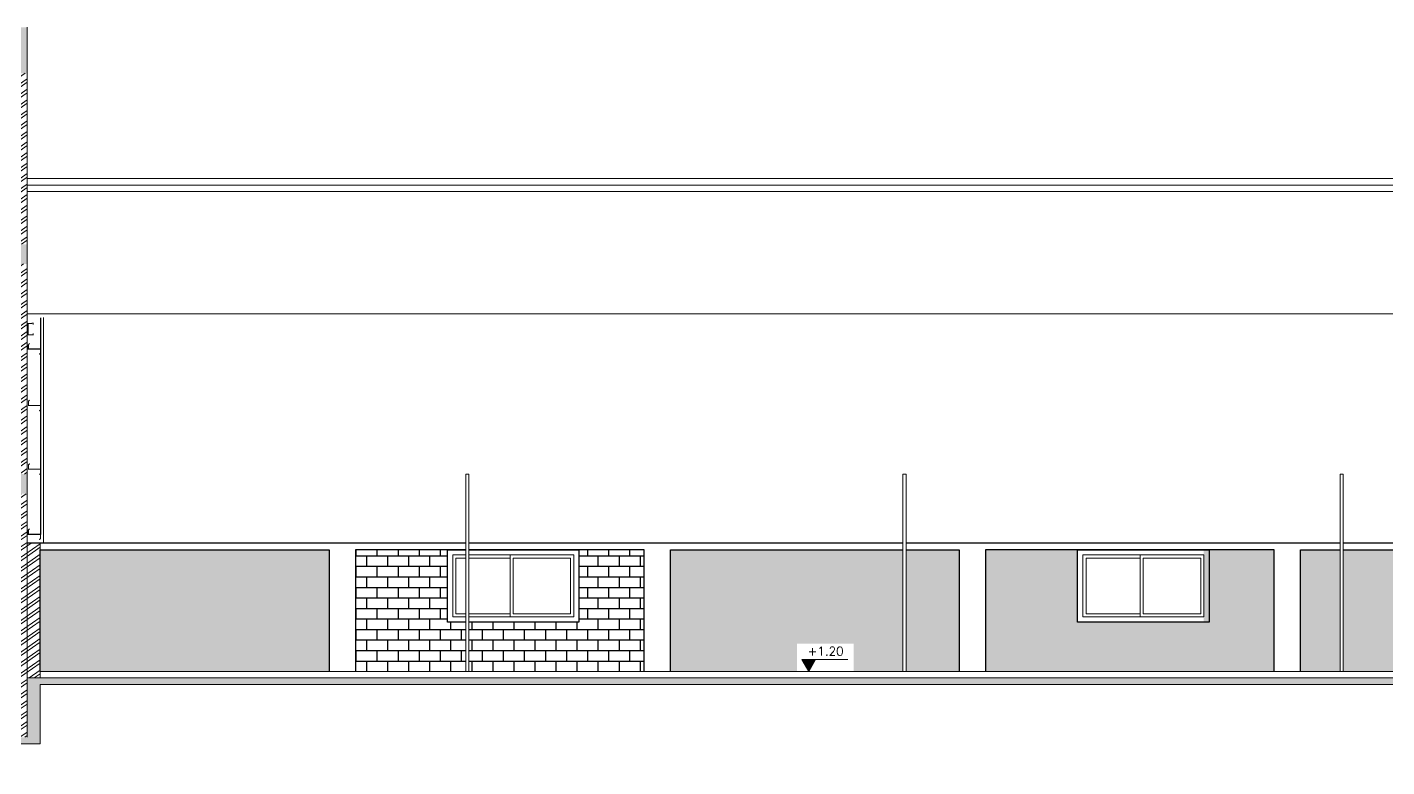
# Model space of a CAD drawing. Header units: millimetres. Extents: x -401 to 2889, y -234 to 146.
# Drawn here: x -24.59 to -3.92, y -149.61 to -138.36 of the extents above; entities that cross this region are included whole.
import ezdxf

# ---------------------------------------------------------------- set-up
doc = ezdxf.new("R2010")
doc.units = ezdxf.units.MM
doc.header["$LTSCALE"] = 3
doc.header["$MEASUREMENT"] = 0
doc.linetypes.add('CONTINU', pattern=[0])
doc.layers.get('0').update_dxf_attribs({"color": 3, "lineweight": 9})
for name, color, linetype, lineweight in [('Drw - Arch - Glass (0.15)', 142, 'CONTINU', 15), ('FIXTURES', 251, 'Continuous', 5), ('HATCH', 253, 'Continuous', 0), ('hatch 2', 251, 'Continuous', 0), ('LEVELS', 7, 'Continuous', 5), ('PROJECTION LINE', 15, 'Continuous', 18), ('text', 7, 'Continuous', 0)]:
    doc.layers.add(name, color=color, linetype=linetype, lineweight=lineweight)
doc.layers.add('LAYER0', color=7, linetype='Continuous', true_color=0x0a0000)
doc.styles.add('SIMPLEX8', font='simplex.shx', dxfattribs={"height": 8})
pattern_1 = [(50, (18.60287, 0), (0.21517805, -0.01882564), [0.0225, -0.2475]), (355, (18.60287, 0), (-0.0416254, 0.22565764), [0.018, -0.198]), (100.45144, (18.6208, -0.00157), (0.17355265, 0.206832), [0.01912206, -0.21034263]), (46.1842, (18.60287, 0.06), (0.3201724, -0.0496558), [0.03375, -0.37125]), (96.63564, (18.62955, 0.05586), (0.2803986, 0.2922356), [0.0286831, -0.3155141]), (351.18416, (18.60287, 0.06), (0.2803986, 0.2922356), [0.027, -0.297]), (21, (18.63287, 0.045), (0.17907212, -0.12078567), [0.0225, -0.2475]), (326, (18.63287, 0.045), (0.0729946, 0.217545), [0.018, -0.198]), (71.45144, (18.6478, 0.03493), (0.2520667, 0.09675935), [0.01912206, -0.21034263]), (37.5, (18.60287, 0), (0.003647957, 0.099868156), [0, -0.1956, 0, -0.201, 0, -0.19875]), (7.5, (18.60287, 0), (0.07892086, 0.11832351), [0, -0.1146, 0, -0.1911, 0, -0.07575]), (327.5, (18.53597, 0), (0.16014673, -0.00676646), [0, -0.075, 0, -0.234, 0, -0.3105]), (317.5, (18.50597, 0), (0.17495585, 0.0300315), [0, -0.0975, 0, -0.1554, 0, -0.2205])]

# ---------------------------------------------------------------- blocks, each defined once
blk = doc.blocks.new('PURLIN1_BB')
at = {"layer": 'LAYER0'}
for points in [[(-8, 100), (-8, -100), (8, -100), (8, 100)], [(8, 100), (8, 85), (67, 85), (67, 100)], [(67, 100), (57, 89), (78, 68), (89, 79)], [(-78, -68), (-89, -79), (-68, -100), (-57, -89)], [(-68, -85), (-68, -100), (-8, -100), (-8, -85)]]:
    blk.add_hatch(color=0, dxfattribs=at).paths.add_polyline_path(points)
at = {"layer": 'LAYER0', "color": 0, "linetype": 'Continuous', "const_width": 1, "flags": 128}
for points in [[(-8, 100), (-8, -100), (8, -100), (8, 100)], [(8, 100), (8, 85), (67, 85), (67, 100)], [(67, 100), (57, 89), (78, 68), (89, 79)], [(-78, -68), (-89, -79), (-68, -100), (-57, -89)], [(-68, -85), (-68, -100), (-8, -100), (-8, -85)]]:
    blk.add_lwpolyline(points, close=True, dxfattribs=at)
blk = doc.blocks.new('A$C57CB0C9B')
at = {"layer": 'LEVELS'}
h = blk.add_hatch(color=256, dxfattribs=at)
h.dxf.hatch_style = 1
h.paths.add_polyline_path([(0.207, 0.179), (0, 0.179), (0.103, 0)])
blk.add_line((0.207, 0.179), (0.699, 0.179), dxfattribs=at)
blk.add_lwpolyline([(0, 0.179), (0.103, 0), (0.207, 0.179)], close=True, dxfattribs=at)

msp = doc.modelspace()

# ---------------------------------------------------------------- hatches: boundary and pattern name
at = {"layer": 'Defpoints'}
h = msp.add_hatch(dxfattribs=at)
h.set_pattern_fill('AR-B816', color=251, scale=0.02, style=0)
h.set_pattern_definition([(0, (-139.19116, 1e-13), (0, 0.16), []), (90, (-139.19116, 1e-13), (-0.16, 0.16), [0.16, -0.16])])
h.paths.add_polyline_path([(-10.023, -148.158), (-5.633, -148.158), (-5.633, -146.308), (-6.704, -146.308), (-6.704, -147.408), (-8.627, -147.408), (-8.627, -146.308), (-10.023, -146.308)])
h.paths.add_polyline_path([(-24.393, -148.158), (-20.003, -148.158), (-20.003, -146.308), (-24.393, -146.308)])
h.paths.add_polyline_path([(-11.279, -148.158), (-11.279, -146.308), (-14.813, -146.308), (-14.813, -148.158), (-12.887, -148.158), (-12.887, -147.735), (-12.025, -147.735), (-12.025, -148.158)])
h.paths.add_polyline_path([(-11.229, -146.308), (-11.229, -148.158), (-10.423, -148.158), (-10.423, -146.308)])
h.paths.add_polyline_path([(-4.633, -148.158), (-4.633, -146.308), (-5.233, -146.308), (-5.233, -148.158)])
h.paths.add_polyline_path([(12.407, -147.408), (12.407, -148.158), (14.907, -148.158), (14.907, -146.308), (13.418, -146.308), (13.418, -147.408)])
h.paths.add_polyline_path([(-2.133, -148.158), (-2.133, -146.308), (-4.583, -146.308), (-4.583, -148.158)])
at = {"layer": 'Defpoints', "true_color": 0x636466}
h = msp.add_hatch(dxfattribs=at)
h.set_pattern_fill('AR-B816', color=251, scale=0.02, style=0)
h.set_pattern_definition([(0, (-185.35002, 0.8), (0, 0.16), []), (90, (-185.35002, 0.8), (-0.16, 0.16), [0.16, -0.16])])
h.paths.add_polyline_path([(-17.876, -147.408), (-17.876, -148.158), (-15.213, -148.158), (-15.213, -146.308), (-16.204, -146.308), (-16.204, -147.408)])
h.paths.add_polyline_path([(-17.926, -148.158), (-17.926, -147.408), (-18.204, -147.408), (-18.204, -146.308), (-19.603, -146.308), (-19.603, -148.158)])
at = {"layer": 'hatch 2', "linetype": 'Continuous', "ltscale": 0.01, "true_color": 0x636466}
h = msp.add_hatch(dxfattribs=at)
h.set_pattern_fill('AR-CONC', color=251, scale=0.03)
h.set_pattern_definition(pattern_1)
h.paths.add_polyline_path([(-24.593, -138.363), (-24.793, -138.363), (-24.793, -138.763), (-31.093, -138.763), (-31.093, -138.363), (-31.293, -138.363), (-31.293, -139.063), (-24.593, -139.063)])
h.paths.add_polyline_path([(-24.593, -141.663), (-26.693, -141.663), (-26.693, -141.563), (-26.893, -141.563), (-26.893, -141.722), (-27.193, -141.722), (-27.193, -141.881), (-27.493, -141.881), (-27.493, -142.04), (-27.793, -142.04), (-27.793, -142.199), (-28.093, -142.199), (-28.093, -142.357), (-28.393, -142.357), (-28.393, -142.516), (-28.693, -142.516), (-28.693, -142.675), (-28.993, -142.675), (-28.993, -142.834), (-29.293, -142.834), (-29.293, -142.993), (-29.593, -142.993), (-29.593, -143.152), (-29.893, -143.152), (-29.893, -143.311), (-31.193, -143.311), (-31.193, -143.811), (-31.093, -143.811), (-31.093, -143.511), (-29.843, -143.511), (-26.921, -141.963), (-24.593, -141.963)])
h.paths.add_polyline_path([(-24.593, -145.158), (-26.393, -145.158), (-26.393, -145.058), (-26.593, -145.058), (-26.593, -145.225), (-26.893, -145.225), (-26.893, -145.392), (-27.193, -145.392), (-27.193, -145.558), (-27.493, -145.558), (-27.493, -145.725), (-27.793, -145.725), (-27.793, -145.892), (-28.093, -145.892), (-28.093, -146.058), (-28.393, -146.058), (-28.393, -146.225), (-28.693, -146.225), (-28.693, -146.392), (-28.993, -146.392), (-28.993, -146.558), (-29.293, -146.558), (-29.293, -146.725), (-29.593, -146.725), (-29.593, -146.892), (-29.893, -146.892), (-29.893, -147.058), (-31.293, -147.058), (-31.293, -147.558), (-31.093, -147.558), (-31.093, -147.258), (-29.841, -147.258), (-26.601, -145.458), (-24.593, -145.458)])
at = {"layer": 'hatch 2'}
h = msp.add_hatch(dxfattribs=at)
h.set_pattern_fill('ANSI32', color=256, scale=0.35, angle=170)
h.set_pattern_definition([(215, (18.60287, 0), (0.07528191, -0.10751371), []), (215, (18.54194, 0.01074), (0.07528191, -0.10751371), [])])
h.paths.add_polyline_path([(-31.093, -147.558), (-31.293, -147.558), (-31.293, -149.158), (-31.093, -149.158)])
h.paths.add_polyline_path([(-24.593, -139.063), (-24.793, -139.063), (-24.793, -141.663), (-24.593, -141.663)])
h.paths.add_polyline_path([(-24.593, -141.963), (-24.793, -141.963), (-24.793, -145.158), (-24.593, -145.158)])
h.paths.add_polyline_path([(-24.593, -145.458), (-24.743, -145.458), (-24.743, -149.158), (-24.593, -149.158)])
h.paths.add_polyline_path([(-24.393, -146.208), (-24.593, -146.208), (-24.593, -148.258), (-24.393, -148.258)])
h.paths.add_polyline_path([(-31.293, -139.216), (-31.093, -139.216), (-31.093, -139.063), (-31.293, -139.063)])
h.paths.add_polyline_path([(-31.293, -141.963), (-31.093, -141.963), (-31.093, -141.563), (-31.293, -141.563)])
h.paths.add_polyline_path([(-31.293, -145.458), (-31.093, -145.458), (-31.093, -145.058), (-31.293, -145.058)])
at = {"layer": 'hatch 2', "linetype": 'Continuous', "ltscale": 0.01, "true_color": 0x636466}
h = msp.add_hatch(dxfattribs=at)
h.set_pattern_fill('AR-CONC', color=251, scale=0.03)
h.set_pattern_definition([(50, (-588.26966, -213.84588), (0.215178055, -0.01882564), [0.0225, -0.2475]), (355, (-588.26966, -213.84588), (-0.0416254, 0.22565764), [0.018, -0.198]), (100.451444, (-588.25173, -213.84745), (0.173552654, 0.206832), [0.01912206, -0.21034263]), (46.1842, (-588.26966, -213.78588), (0.3201724, -0.04965578), [0.03375, -0.37125]), (96.635635, (-588.24298, -213.79), (0.28039858, 0.29223558), [0.0286831, -0.31551413]), (351.184164, (-588.26966, -213.78588), (0.28039858, 0.29223558), [0.027, -0.297]), (21, (-588.23966, -213.80088), (0.179072116, -0.120785667), [0.0225, -0.2475]), (326, (-588.23966, -213.80088), (0.0729946, 0.21754501), [0.018, -0.198]), (71.451445, (-588.22474, -213.81094), (0.25206671, 0.096759346), [0.01912206, -0.21034263]), (37.5, (-588.26966, -213.84588), (0.003647957, 0.099868156), [0, -0.1956, 0, -0.201, 0, -0.19875]), (7.5, (-588.26966, -213.84588), (0.078920861, 0.118323514), [0, -0.1146, 0, -0.1911, 0, -0.07575]), (327.5, (-588.33656, -213.84588), (0.160146731, -0.006766462), [0, -0.075, 0, -0.234, 0, -0.3105]), (317.5, (-588.36656, -213.84588), (0.17495585, 0.030031495), [0, -0.0975, 0, -0.1554, 0, -0.2205])])
h.paths.add_polyline_path([(-24.593, -148.258), (-24.593, -149.258), (-24.393, -149.258), (-24.393, -148.358), (15.207, -148.358), (15.207, -149.358), (15.407, -149.358), (15.407, -148.258)])
h = msp.add_hatch(dxfattribs=at)
h.set_pattern_fill('AR-CONC', color=251, scale=0.03)
h.set_pattern_definition(pattern_1)
h.paths.add_polyline_path([(-24.393, -149.258), (-24.393, -149.158), (-31.293, -149.158), (-31.293, -149.608), (-31.093, -149.608), (-31.093, -149.258)])

# ---------------------------------------------------------------- linework, layer by layer
at = {"color": 3, "linetype": 'Continuous', "ltscale": 0.01}
for p, q in [((-24.593, -149.158), (-24.593, -138.363)), ((-17.926, -145.158), (-17.926, -148.158)), ((-17.926, -145.158), (-17.876, -145.158)), ((-17.876, -145.158), (-17.876, -148.158)), ((-11.279, -145.158), (-11.279, -148.158)), ((-11.279, -145.158), (-11.229, -145.158)), ((-11.229, -145.158), (-11.229, -148.158)), ((-4.633, -145.158), (-4.633, -148.158)), ((-4.633, -145.158), (-4.583, -145.158)), ((-4.583, -145.158), (-4.583, -148.158)), ((-24.393, -146.208), (-24.393, -148.258)), ((-24.593, -148.258), (15.407, -148.258)), ((-24.393, -148.358), (15.207, -148.358)), ((-24.393, -148.358), (-24.393, -149.258)), ((-31.093, -149.258), (-24.393, -149.258))]:
    msp.add_line(p, q, dxfattribs=at)
at = {"color": 1, "linetype": 'Continuous', "ltscale": 0.01}
for p, q in [((-24.343, -146.208), (-24.343, -142.779)), ((-24.393, -146.208), (-24.343, -146.208))]:
    msp.add_line(p, q, dxfattribs=at)
at = {"layer": 'Defpoints', "color": 251, "true_color": 0x636466}
for p, q in [((-17.926, -146.208), (-24.593, -146.208)), ((-11.279, -146.208), (-17.876, -146.208)), ((-4.633, -146.208), (-11.229, -146.208)), ((-2.133, -146.208), (-4.583, -146.208))]:
    msp.add_line(p, q, dxfattribs=at)
for points in [[(-24.393, -148.158), (-24.393, -146.308), (-20.003, -146.308), (-20.003, -148.158)], [(-17.926, -146.308), (-19.603, -146.308), (-19.603, -148.158)], [(-17.926, -147.408), (-18.204, -147.408), (-18.204, -146.308), (-17.926, -146.308)], [(-15.213, -148.158), (-15.213, -146.308), (-17.876, -146.308)], [(-17.876, -146.308), (-16.204, -146.308), (-16.204, -147.408), (-17.876, -147.408)], [(-14.813, -148.158), (-14.813, -146.308), (-11.279, -146.308)], [(-11.229, -146.308), (-10.423, -146.308), (-10.423, -148.158)], [(-5.633, -148.158), (-5.633, -146.308), (-10.023, -146.308), (-10.023, -148.158)], [(-5.233, -148.158), (-5.233, -146.308), (-4.633, -146.308)], [(-4.583, -146.308), (-2.133, -146.308)]]:
    msp.add_lwpolyline(points, dxfattribs=at)
msp.add_lwpolyline([(-8.624, -146.308), (-6.624, -146.308), (-6.624, -147.408), (-8.624, -147.408)], close=True, dxfattribs=at)
at = {"layer": 'Drw - Arch - Glass (0.15)'}
for points in [[(-17.926, -147.328), (-18.122, -147.328), (-18.122, -146.388), (-17.926, -146.388)], [(-17.926, -147.328), (-18.122, -147.328), (-18.122, -146.388), (-17.926, -146.388)], [(-17.926, -147.281), (-18.075, -147.281), (-18.075, -146.436), (-17.926, -146.436)], [(-17.876, -146.388), (-16.284, -146.388), (-16.284, -147.328), (-17.876, -147.328)], [(-17.876, -146.388), (-17.252, -146.388), (-17.252, -147.328), (-17.876, -147.328)], [(-17.876, -146.436), (-17.252, -146.436)], [(-7.672, -147.281), (-8.495, -147.281), (-8.495, -146.436), (-7.672, -146.436)], [(-17.252, -147.281), (-17.876, -147.281)]]:
    msp.add_lwpolyline(points, dxfattribs=at)
for points in [[(-16.284, -146.388), (-17.252, -146.388), (-17.252, -147.328), (-16.284, -147.328)], [(-16.331, -146.436), (-17.204, -146.436), (-17.204, -147.281), (-16.331, -147.281)], [(-8.542, -146.388), (-6.704, -146.388), (-6.704, -147.328), (-8.542, -147.328)], [(-8.542, -146.388), (-7.672, -146.388), (-7.672, -147.328), (-8.542, -147.328)], [(-6.751, -146.436), (-7.624, -146.436), (-7.624, -147.281), (-6.751, -147.281)]]:
    msp.add_lwpolyline(points, close=True, dxfattribs=at)
at = {"layer": 'FIXTURES'}
for p, q in [((15.559, -140.663), (-24.593, -140.663)), ((15.559, -140.763), (-24.593, -140.763)), ((15.489, -140.863), (-24.593, -140.863))]:
    msp.add_line(p, q, dxfattribs=at)
at = {"layer": 'HATCH', "color": 251}
msp.add_line((15.407, -142.721), (-24.593, -142.721), dxfattribs=at)
at = {"layer": 'LAYER0', "color": 1, "linetype": 'Continuous'}
msp.add_line((-24.384, -146.074), (-24.383, -142.783), dxfattribs=at)
at = {"layer": 'LAYER0', "color": 1, "linetype": 'Continuous', "const_width": 0.0158, "flags": 128}
msp.add_lwpolyline([(-24.5, -143.019), (-24.5, -143.041), (-24.576, -143.041), (-24.576, -142.87), (-24.5, -142.864), (-24.5, -142.888)], dxfattribs=at)
msp.add_lwpolyline([(-24.5, -143.019), (-24.5, -143.041), (-24.576, -143.041), (-24.576, -142.87), (-24.5, -142.864), (-24.5, -142.888)], dxfattribs=at)
at = {"layer": 'LAYER0', "color": 4, "linetype": 'Continuous', "const_width": 0.00198, "flags": 128}
msp.add_lwpolyline([(-24.383, -143.049), (-24.583, -143.049), (-24.383, -143.249)], close=True, dxfattribs=at)
msp.add_lwpolyline([(-24.383, -143.049), (-24.583, -143.049), (-24.383, -143.249)], close=True, dxfattribs=at)
at = {"layer": 'PROJECTION LINE', "linetype": 'Continuous', "ltscale": 0.01}
for p, q in [((-24.393, -148.158), (-17.926, -148.158)), ((-17.926, -148.158), (-11.279, -148.158)), ((-11.279, -148.158), (15.207, -148.158))]:
    msp.add_line(p, q, dxfattribs=at)

# ---------------------------------------------------------------- block references
at = {"layer": 'LAYER0', "color": 1, "linetype": 'Continuous', "xscale": 0.0009999547616629, "yscale": 0.0009999547616629, "zscale": 0.1980696800685832, "rotation": 90.00000000000001}
for p in [(-24.483, -143.256), (-24.482, -144.116), (-24.482, -145.082), (-24.483, -146.073), (-24.482, -146.075)]:
    msp.add_blockref('PURLIN1_BB', p, dxfattribs=at)
at = {"layer": 'LEVELS'}
msp.add_blockref('A$C57CB0C9B', (-12.814, -148.158), dxfattribs=at)

# ---------------------------------------------------------------- texts
at = {"layer": 'text', "color": 3, "style": 'SIMPLEX8'}
msp.add_text('+1.20', height=0.1333, dxfattribs=at).set_placement((-12.729, -147.918))

doc.saveas('drawing.dxf')
